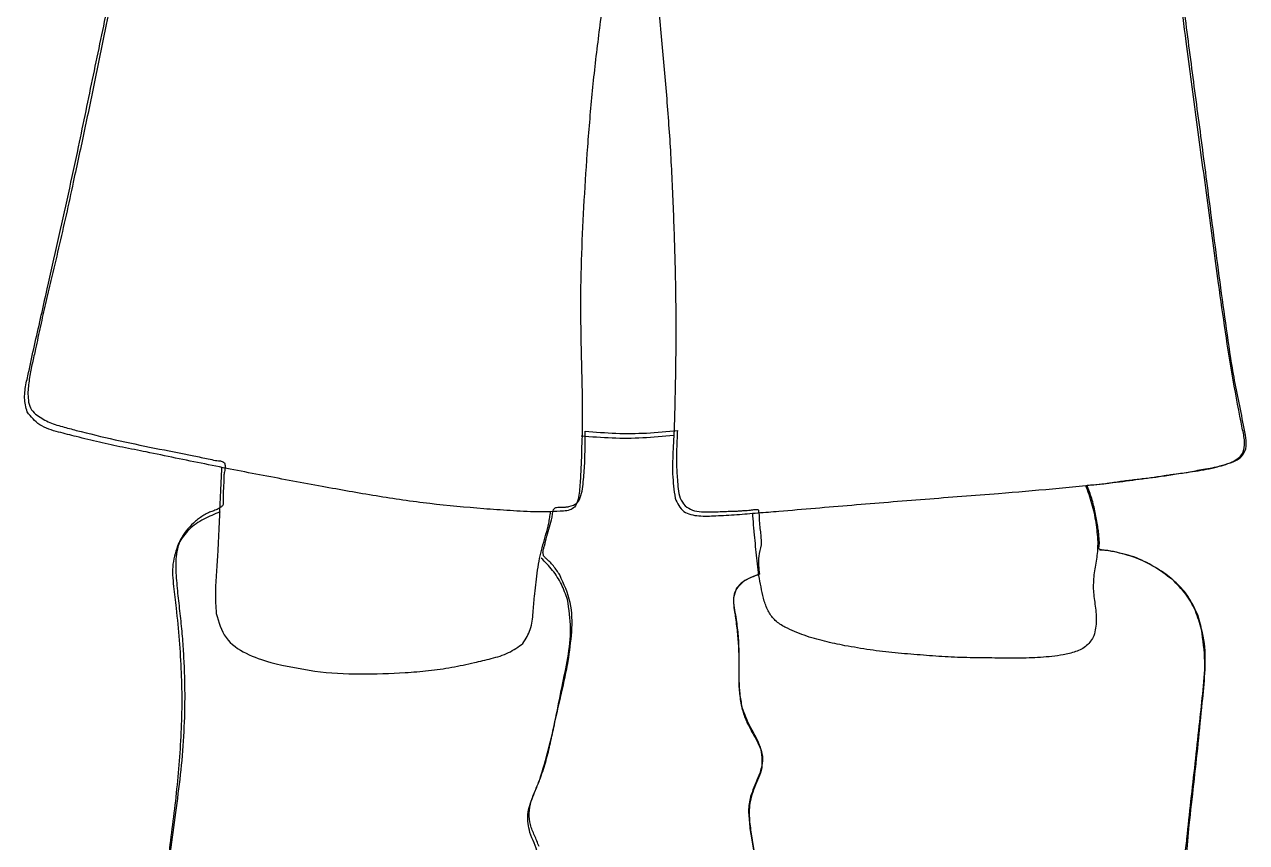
# Model space of a CAD drawing. Extents: x 39 to 141, y 18 to 294.
# Drawn here: x 49 to 130.5, y 71.7 to 126.2 of the extents above; entities that cross this region are included whole.
import ezdxf

# ---------------------------------------------------------------- set-up
doc = ezdxf.new("R2010")
doc.units = 0
doc.layers.get('0').update_dxf_attribs({"linetype": 'CONTINUOUS'})

msp = doc.modelspace()

# ---------------------------------------------------------------- linework, layer by layer
at = {"color": 5}
msp.add_lwpolyline([(98.015539, 89.599455)], close=True, dxfattribs=at)
at = {"color": 6}
for points, knots in [([(126.437257, 125.088195), (126.300485, 126.146038), (126.027296, 128.258995), (125.599485, 131.419481), (125.270079, 133.516312), (125.105789, 134.562101)], [0, 0, 0, 0, 3.199968, 6.391682, 9.567437, 9.567437, 9.567437, 9.567437]), ([(52.643211, 118.072383), (52.970757, 119.660155), (53.626005, 122.836456), (54.630614, 127.595985), (55.285862, 130.772286), (55.613408, 132.360057)], [0, 0, 0, 0, 4.863609, 9.729539, 14.593148, 14.593148, 14.593148, 14.593148]), ([(91.050938, 129.594701), (91.183826, 128.284994), (91.449079, 125.670747), (91.799415, 121.744962), (91.983182, 119.126625), (92.075144, 117.816332)], [0, 0, 0, 0, 3.949291, 7.883003, 11.82348, 11.82348, 11.82348, 11.82348]), ([(87.773478, 129.185019), (87.606561, 127.955862), (87.272594, 125.496575), (86.839613, 121.793608), (86.642935, 119.314175), (86.544431, 118.072383)], [0, 0, 0, 0, 3.721352, 7.445649, 11.182438, 11.182438, 11.182438, 11.182438]), ([(128.588089, 108.956949), (128.349108, 110.74931), (127.871145, 114.334031), (127.154201, 119.711113), (126.676238, 123.295834), (126.437257, 125.088195)], [0, 0, 0, 0, 5.424667, 10.849335, 16.274002, 16.274002, 16.274002, 16.274002]), ([(50.543588, 108.598477), (50.782149, 109.652347), (51.25827, 111.755667), (51.968615, 114.911369), (52.418201, 117.018034), (52.643211, 118.072383)], [0, 0, 0, 0, 3.241609, 6.46962, 9.703871, 9.703871, 9.703871, 9.703871]), ([(86.544431, 118.072383), (86.462419, 116.882161), (86.298742, 114.506761), (86.129366, 110.93884), (86.059012, 107.309242), (86.136062, 103.614143), (86.241176, 99.857794), (86.136037, 97.353587), (86.083538, 96.103163)], [0, 0, 0, 0, 3.579056, 7.142942, 10.714935, 14.466995, 18.230434, 21.983789, 21.983789, 21.983789, 21.983789]), ([(92.075144, 117.816332), (92.140204, 116.480596), (92.270472, 113.806074), (92.398418, 109.794273), (92.443716, 106.430648), (92.422311, 103.716271), (92.382511, 101.650818), (92.34827, 100.272678), (92.331195, 99.585464)], [0, 0, 0, 0, 4.011901, 8.03297, 12.040931, 14.102675, 16.176091, 18.23837, 18.23837, 18.23837, 18.23837]), ([(49.365751, 103.272606), (49.491562, 103.86999), (49.742758, 105.062745), (50.162636, 106.831956), (50.417241, 108.01259), (50.543588, 108.598477)], [0, 0, 0, 0, 1.831394, 3.656615, 5.454646, 5.454646, 5.454646, 5.454646]), ([(130.175609, 99.329412), (129.966771, 100.391543), (129.548663, 102.518011), (129.050202, 105.733239), (128.742196, 107.881897), (128.588089, 108.956949)], [0, 0, 0, 0, 3.24708, 6.500906, 9.759115, 9.759115, 9.759115, 9.759115]), ([(49.21212, 100.404829), (49.136167, 100.71599), (48.980401, 101.354125), (49.142403, 102.32815), (49.292306, 102.962035), (49.365751, 103.272606)], [0, 0, 0, 0, 0.951378, 1.9511, 2.911421, 2.911421, 2.911421, 2.911421]), ([(52.48958, 98.766099), (52.098645, 98.863252), (51.273322, 99.068358), (50.020285, 99.422107), (49.469855, 100.091425), (49.21212, 100.404829)], [0, 0, 0, 0, 1.2172, 2.569701, 3.760657, 3.760657, 3.760657, 3.760657]), ([(92.331195, 99.585464), (92.305596, 99.039534), (92.25389, 97.936824), (92.171152, 96.291767), (92.312857, 95.203424), (92.382405, 94.669275)], [0, 0, 0, 0, 1.640574, 3.313754, 4.926422, 4.926422, 4.926422, 4.926422]), ([(57.149717, 97.741893), (56.625352, 97.844245), (55.582406, 98.047819), (54.025604, 98.37625), (53.001497, 98.636172), (52.48958, 98.766099)], [0, 0, 0, 0, 1.602818, 3.187952, 4.772241, 4.772241, 4.772241, 4.772241]), ([(86.134749, 98.817309), (86.817003, 98.762788), (88.180057, 98.653863), (90.236186, 98.663505), (91.597921, 98.800101), (92.279985, 98.86852)], [0, 0, 0, 0, 2.052834, 4.101289, 6.15696, 6.15696, 6.15696, 6.15696]), ([(129.509875, 97.076159), (129.776163, 97.235481), (130.285776, 97.540387), (130.362739, 98.483743), (130.240677, 99.03536), (130.175609, 99.329412)], [0, 0, 0, 0, 0.876669, 1.677744, 2.592298, 2.592298, 2.592298, 2.592298]), ([(68.876877, 95.437429), (67.567059, 95.67957), (64.952642, 96.162887), (61.043633, 96.932435), (58.447209, 97.472173), (57.149717, 97.741893)], [0, 0, 0, 0, 3.996013, 7.976102, 11.951775, 11.951775, 11.951775, 11.951775]), ([(127.717514, 96.615266), (127.921905, 96.649724), (128.329291, 96.718404), (128.935695, 96.849347), (129.318713, 97.000647), (129.509875, 97.076159)], [0, 0, 0, 0, 0.622093, 1.239939, 1.855544, 1.855544, 1.855544, 1.855544]), ([(62.168327, 96.717687), (62.1374, 96.090573), (62.075741, 94.840298), (62.004861, 92.961943), (61.943202, 91.711668), (61.912275, 91.084554)], [0, 0, 0, 0, 1.883615, 3.755356, 5.638971, 5.638971, 5.638971, 5.638971]), ([(86.083538, 96.103163), (86.069908, 95.916089), (86.042898, 95.545387), (85.997981, 94.994565), (85.907747, 94.494681), (85.723619, 94.066004), (85.355749, 93.847094), (85.095799, 93.815552), (84.956912, 93.7987)], [0, 0, 0, 0, 0.562965, 1.11556, 1.654189, 2.093666, 2.457774, 2.875496, 2.875496, 2.875496, 2.875496]), ([(113.941943, 94.976537), (115.13637, 95.07944), (117.522883, 95.285045), (121.09466, 95.629703), (123.462839, 95.945524), (124.644896, 96.103163)], [0, 0, 0, 0, 3.596632, 7.186211, 10.763491, 10.763491, 10.763491, 10.763491]), ([(124.644896, 96.103163), (124.986368, 96.154508), (125.669896, 96.257286), (126.695498, 96.420675), (127.376416, 96.550321), (127.717514, 96.615266)], [0, 0, 0, 0, 1.035947, 2.073664, 3.115284, 3.115284, 3.115284, 3.115284]), ([(79.63104, 93.952331), (78.434851, 94.057841), (76.036165, 94.269417), (72.452332, 94.795321), (70.070639, 95.223044), (68.876877, 95.437429)], [0, 0, 0, 0, 3.601853, 7.222701, 10.861328, 10.861328, 10.861328, 10.861328]), ([(119.728707, 95.53985), (119.872261, 95.135334), (120.161787, 94.319487), (120.444823, 93.047901), (120.513764, 92.181466), (120.548072, 91.750288)], [0, 0, 0, 0, 1.287133, 2.595951, 3.892507, 3.892507, 3.892507, 3.892507]), ([(92.382405, 94.669275), (92.541296, 94.328196), (92.854119, 93.656683), (94.013247, 93.442941), (94.723956, 93.474758), (95.096551, 93.491438)], [0, 0, 0, 0, 1.064187, 2.09516, 3.231271, 3.231271, 3.231271, 3.231271]), ([(99.295796, 93.7987), (100.918041, 93.935175), (104.165986, 94.208417), (109.047429, 94.609124), (112.308122, 94.853892), (113.941943, 94.976537)], [0, 0, 0, 0, 4.883929, 9.778264, 14.693502, 14.693502, 14.693502, 14.693502]), ([(62.065906, 93.747489), (61.701754, 93.595847), (60.971505, 93.291754), (59.950557, 92.643233), (59.515753, 91.97741), (59.30055, 91.647867)], [0, 0, 0, 0, 1.185915, 2.378165, 3.546533, 3.546533, 3.546533, 3.546533]), ([(84.956912, 93.7987), (84.36761, 93.770443), (83.180993, 93.713545), (81.405194, 93.832111), (80.220124, 93.912413), (79.63104, 93.952331)], [0, 0, 0, 0, 1.768445, 3.560942, 5.33268, 5.33268, 5.33268, 5.33268]), ([(83.318182, 90.47003), (83.372984, 90.709367), (83.483001, 91.189845), (83.675113, 91.905969), (83.855249, 92.502426), (83.974346, 92.993774), (84.033646, 93.371344), (84.068973, 93.623537), (84.086336, 93.747489)], [0, 0, 0, 0, 0.736549, 1.478644, 2.223759, 2.605609, 2.994127, 3.36965, 3.36965, 3.36965, 3.36965]), ([(95.096551, 93.491438), (95.56207, 93.515088), (96.497668, 93.562619), (97.89594, 93.686563), (98.830434, 93.761421), (99.295796, 93.7987)], [0, 0, 0, 0, 1.398226, 2.810155, 4.21074, 4.21074, 4.21074, 4.21074]), ([(97.657067, 92.416021), (97.643163, 92.552483), (97.615386, 92.825111), (97.596326, 93.23598), (97.568549, 93.508607), (97.554646, 93.645069)], [0, 0, 0, 0, 0.411435, 0.821977, 1.233412, 1.233412, 1.233412, 1.233412]), ([(98.322801, 87.807094), (98.205717, 88.309827), (97.970577, 89.319468), (97.803627, 90.866763), (97.705867, 91.90016), (97.657067, 92.416021)], [0, 0, 0, 0, 1.547118, 3.107088, 4.662014, 4.662014, 4.662014, 4.662014]), ([(59.30055, 91.647867), (59.144551, 91.193311), (58.826627, 90.266934), (58.96129, 88.793333), (59.08538, 87.825948), (59.146919, 87.346202)], [0, 0, 0, 0, 1.425793, 2.905738, 4.361731, 4.361731, 4.361731, 4.361731]), ([(120.548072, 91.750288), (120.536195, 91.407001), (120.512175, 90.712731), (120.274121, 89.687014), (120.251952, 88.981202), (120.24081, 88.626459)], [0, 0, 0, 0, 1.028372, 2.079804, 3.142243, 3.142243, 3.142243, 3.142243]), ([(124.952158, 89.701875), (124.525095, 89.968514), (123.667136, 90.504185), (122.218067, 91.014534), (121.208844, 91.163386), (120.701703, 91.238184)], [0, 0, 0, 0, 1.507277, 3.028082, 4.56421, 4.56421, 4.56421, 4.56421]), ([(61.912275, 91.084554), (61.886113, 90.631925), (61.833365, 89.719322), (61.724285, 88.35378), (61.781496, 87.440459), (61.809855, 86.987729)], [0, 0, 0, 0, 1.360583, 2.743244, 4.102304, 4.102304, 4.102304, 4.102304]), ([(83.01092, 88.114356), (83.042022, 88.370939), (83.10468, 88.887845), (83.185994, 89.675925), (83.273623, 90.202351), (83.318182, 90.47003)], [0, 0, 0, 0, 0.775414, 1.562131, 2.376007, 2.376007, 2.376007, 2.376007]), ([(85.212963, 87.909515), (85.090984, 88.256879), (84.847951, 88.948972), (84.243413, 89.883843), (83.730226, 90.409951), (83.471813, 90.674871)], [0, 0, 0, 0, 1.1017, 2.195043, 3.304007, 3.304007, 3.304007, 3.304007]), ([(98.015539, 89.599455), (97.825316, 89.530488), (97.44577, 89.392881), (96.887527, 89.131339), (96.61516, 88.828705), (96.47923, 88.677669)], [0, 0, 0, 0, 0.608701, 1.214522, 1.818095, 1.818095, 1.818095, 1.818095]), ([(127.205411, 86.885309), (127.033475, 87.258746), (126.693551, 87.997046), (125.914593, 88.954525), (125.2749, 89.451259), (124.952158, 89.701875)], [0, 0, 0, 0, 1.229985, 2.431726, 3.65543, 3.65543, 3.65543, 3.65543]), ([(82.242766, 84.990528), (82.433312, 85.293127), (82.827877, 85.919719), (82.926394, 87.028034), (82.983241, 87.758624), (83.01092, 88.114356)], [0, 0, 0, 0, 1.058016, 2.19083, 3.265847, 3.265847, 3.265847, 3.265847]), ([(96.47923, 88.677669), (96.40324, 88.495865), (96.249287, 88.127533), (96.277569, 87.522325), (96.343821, 87.131247), (96.376809, 86.936519)], [0, 0, 0, 0, 0.584189, 1.183551, 1.777959, 1.777959, 1.777959, 1.777959]), ([(120.24081, 88.626459), (120.276227, 88.284835), (120.348539, 87.587347), (120.515214, 86.538762), (120.365532, 85.843894), (120.29202, 85.502631)], [0, 0, 0, 0, 1.032605, 2.10825, 3.146359, 3.146359, 3.146359, 3.146359]), ([(59.146919, 87.346202), (59.280418, 85.918173), (59.546675, 83.070031), (59.514206, 78.767466), (59.235489, 75.920303), (59.095709, 74.492416)], [0, 0, 0, 0, 4.300924, 8.578003, 12.881034, 12.881034, 12.881034, 12.881034]), ([(84.854491, 82.122751), (84.989113, 82.753033), (85.26033, 84.022839), (85.505986, 85.972398), (85.310291, 87.266102), (85.212963, 87.909515)], [0, 0, 0, 0, 1.935729, 3.899839, 5.84318, 5.84318, 5.84318, 5.84318]), ([(99.705479, 86.065944), (99.480156, 86.203037), (99.049724, 86.464924), (98.577566, 87.086789), (98.410311, 87.559673), (98.322801, 87.807094)], [0, 0, 0, 0, 0.785612, 1.50075, 2.285537, 2.285537, 2.285537, 2.285537]), ([(61.809855, 86.987729), (61.970876, 86.412113), (62.288168, 85.277863), (63.797221, 84.235134), (64.888701, 83.887632), (65.445786, 83.71027)], [0, 0, 0, 0, 1.741341, 3.431303, 5.193014, 5.193014, 5.193014, 5.193014]), ([(96.376809, 86.936519), (96.424555, 86.582812), (96.51933, 85.88072), (96.610814, 84.821547), (96.640523, 83.803199), (96.622746, 82.817258), (96.632106, 81.856066), (96.734682, 81.216659), (96.786491, 80.893703)], [0, 0, 0, 0, 1.070642, 2.125176, 3.187805, 4.124782, 5.084922, 6.0648, 6.0648, 6.0648, 6.0648]), ([(127.512673, 81.047334), (127.578544, 81.701802), (127.710049, 83.008389), (127.74629, 84.993182), (127.385168, 86.256473), (127.205411, 86.885309)], [0, 0, 0, 0, 1.976138, 3.945186, 5.896793, 5.896793, 5.896793, 5.896793]), ([(103.699882, 84.836897), (103.247432, 84.930259), (102.334237, 85.118695), (100.985499, 85.49731), (100.130237, 85.87725), (99.705479, 86.065944)], [0, 0, 0, 0, 1.386174, 2.797762, 4.190507, 4.190507, 4.190507, 4.190507]), ([(120.29202, 85.502631), (120.149323, 85.262229), (119.861016, 84.776517), (119.068554, 84.407024), (118.520483, 84.284347), (118.243608, 84.222373)], [0, 0, 0, 0, 0.820929, 1.658618, 2.513852, 2.513852, 2.513852, 2.513852]), ([(79.016516, 83.71027), (79.389686, 83.799699), (80.156906, 83.98356), (81.299251, 84.297221), (81.936033, 84.765137), (82.242766, 84.990528)], [0, 0, 0, 0, 1.154181, 2.372944, 3.505605, 3.505605, 3.505605, 3.505605]), ([(108.718492, 84.222373), (108.159184, 84.26321), (107.042025, 84.344778), (105.367625, 84.551976), (104.258089, 84.741532), (103.699882, 84.836897)], [0, 0, 0, 0, 1.682215, 3.36005, 5.058812, 5.058812, 5.058812, 5.058812]), ([(118.243608, 84.222373), (117.740478, 84.15661), (116.729539, 84.024473), (115.204862, 84.010301), (113.639202, 84.017044), (112.029588, 84.028579), (110.372446, 84.088499), (109.268904, 84.177822), (108.718492, 84.222373)], [0, 0, 0, 0, 1.520839, 3.055818, 4.567476, 6.219591, 7.884227, 9.540687, 9.540687, 9.540687, 9.540687]), ([(65.445786, 83.71027), (66.421096, 83.497614), (68.382533, 83.069943), (71.397713, 82.904356), (73.406115, 82.997894), (74.407589, 83.044536)], [0, 0, 0, 0, 2.990759, 6.01469, 9.022246, 9.022246, 9.022246, 9.022246]), ([(74.407589, 83.044536), (74.923924, 83.085836), (75.959622, 83.168678), (77.500727, 83.380182), (78.513228, 83.600671), (79.016516, 83.71027)], [0, 0, 0, 0, 1.55387, 3.116853, 4.661654, 4.661654, 4.661654, 4.661654]), ([(83.369392, 75.926304), (83.57525, 76.603508), (83.988476, 77.962889), (84.439775, 80.041186), (84.716754, 81.431413), (84.854491, 82.122751)], [0, 0, 0, 0, 2.122539, 4.260662, 6.375683, 6.375683, 6.375683, 6.375683]), ([(96.786491, 80.893703), (96.853965, 80.627484), (96.988682, 80.095948), (97.353281, 79.35507), (97.623785, 78.879184), (97.759487, 78.64045)], [0, 0, 0, 0, 0.821717, 1.640645, 2.465037, 2.465037, 2.465037, 2.465037]), ([(126.642098, 72.904896), (126.744385, 73.809553), (126.948912, 75.618454), (127.246622, 78.331864), (127.424015, 80.142438), (127.512673, 81.047334)], [0, 0, 0, 0, 2.73127, 5.461291, 8.188956, 8.188956, 8.188956, 8.188956]), ([(97.759487, 78.64045), (97.857824, 78.454467), (98.051521, 78.088129), (98.238206, 77.480625), (98.196444, 76.823865), (97.96653, 76.189375), (97.687021, 75.55706), (97.530576, 75.120656), (97.452225, 74.902098)], [0, 0, 0, 0, 0.631104, 1.243108, 1.879219, 2.564222, 3.258116, 3.954277, 3.954277, 3.954277, 3.954277]), ([(82.703658, 72.392793), (82.625016, 72.799368), (82.467376, 73.614345), (82.911117, 74.793557), (83.216304, 75.547908), (83.369392, 75.926304)], [0, 0, 0, 0, 1.218231, 2.441943, 3.673601, 3.673601, 3.673601, 3.673601]), ([(59.095709, 74.492416), (59.007455, 73.79253), (58.831006, 72.393221), (58.56198, 70.296706), (58.439778, 68.893928), (58.378764, 68.193548)], [0, 0, 0, 0, 2.116347, 4.231296, 6.340163, 6.340163, 6.340163, 6.340163]), ([(97.452225, 74.902098), (97.407878, 74.745067), (97.319251, 74.431248), (97.267997, 73.946797), (97.288493, 73.626211), (97.298594, 73.468209)], [0, 0, 0, 0, 0.488994, 0.977236, 1.451713, 1.451713, 1.451713, 1.451713]), ([(97.298594, 73.468209), (97.328486, 73.113334), (97.388208, 72.404303), (97.588822, 71.352324), (97.7024, 70.647453), (97.759487, 70.293171)], [0, 0, 0, 0, 1.067627, 2.13309, 3.209776, 3.209776, 3.209776, 3.209776]), ([(124.081583, 60.460793), (124.300475, 61.128219), (124.738739, 62.464532), (125.656619, 64.371571), (126.143644, 66.46163), (126.257018, 68.604243), (126.451065, 70.754298), (126.578411, 72.187922), (126.642098, 72.904896)], [0, 0, 0, 0, 2.105543, 4.215694, 6.328605, 8.487952, 10.646319, 12.805666, 12.805666, 12.805666, 12.805666]), ([(83.420602, 70.293171), (83.363792, 70.536821), (83.252211, 71.015367), (82.993912, 71.711265), (82.801586, 72.162855), (82.703658, 72.392793)], [0, 0, 0, 0, 0.749831, 1.472724, 2.222641, 2.222641, 2.222641, 2.222641])]:
    msp.add_open_spline(points, degree=3, knots=knots, dxfattribs=at)
at = {"color": 5}
for points, knots in [([(56.023091, 133.742736), (55.85239, 132.906301), (55.510988, 131.233431), (54.998885, 128.724126), (54.657482, 127.051256), (54.486781, 126.214821)], [0, 0, 0, 0, 2.561027, 5.122054, 7.683082, 7.683082, 7.683082, 7.683082]), ([(128.127197, 113.361035), (127.919172, 114.965788), (127.50306, 118.175785), (126.856552, 122.987591), (126.44044, 126.197588), (126.232415, 127.802341)], [0, 0, 0, 0, 4.854534, 9.710553, 14.565087, 14.565087, 14.565087, 14.565087]), ([(54.486781, 126.214821), (54.247401, 125.049583), (53.767738, 122.714715), (53.044009, 119.213138), (52.537677, 116.881489), (52.284738, 115.716709)], [0, 0, 0, 0, 3.568724, 7.150899, 10.726656, 10.726656, 10.726656, 10.726656]), ([(52.284738, 115.716709), (52.127842, 114.982932), (51.81448, 113.517391), (51.313949, 111.333538), (50.970574, 109.883587), (50.79964, 109.16179)], [0, 0, 0, 0, 2.251063, 4.495951, 6.721236, 6.721236, 6.721236, 6.721236]), ([(129.407454, 103.98955), (129.257143, 105.030583), (128.956671, 107.111615), (128.537347, 110.236517), (128.263892, 112.319695), (128.127197, 113.361035)], [0, 0, 0, 0, 3.155467, 6.307799, 9.458624, 9.458624, 9.458624, 9.458624]), ([(50.79964, 109.16179), (50.680577, 108.654166), (50.443491, 107.643348), (50.09155, 106.126366), (49.880946, 105.112181), (49.775434, 104.604073)], [0, 0, 0, 0, 1.564217, 3.114782, 4.671571, 4.671571, 4.671571, 4.671571]), ([(49.775434, 104.604073), (49.704041, 104.291976), (49.559951, 103.662081), (49.353963, 102.710628), (49.293531, 102.060966), (49.263331, 101.736297)], [0, 0, 0, 0, 0.960738, 1.939019, 2.916329, 2.916329, 2.916329, 2.916329]), ([(130.38045, 98.86852), (130.272141, 99.444296), (130.056764, 100.589255), (129.69429, 102.288982), (129.502703, 103.424845), (129.407454, 103.98955)], [0, 0, 0, 0, 1.757602, 3.495072, 5.212915, 5.212915, 5.212915, 5.212915]), ([(49.263331, 101.736297), (49.266914, 101.551527), (49.273911, 101.190746), (49.396092, 100.643192), (49.648354, 100.382516), (49.775434, 100.251198)], [0, 0, 0, 0, 0.556555, 1.086733, 1.624952, 1.624952, 1.624952, 1.624952]), ([(49.775434, 100.251198), (50.044659, 100.07133), (50.594884, 99.703728), (51.546177, 99.433474), (52.179587, 99.260457), (52.48958, 99.175781)], [0, 0, 0, 0, 0.965426, 1.973078, 2.938906, 2.938906, 2.938906, 2.938906]), ([(52.48958, 99.175781), (53.351279, 98.963382), (55.08061, 98.53712), (57.698729, 98.000187), (59.450157, 97.657144), (60.324756, 97.485841)], [0, 0, 0, 0, 2.662218, 5.342762, 8.016484, 8.016484, 8.016484, 8.016484]), ([(86.237169, 95.437429), (86.278511, 95.846761), (86.361056, 96.664064), (86.389689, 97.895416), (86.39043, 98.714923), (86.3908, 99.124571)], [0, 0, 0, 0, 1.233793, 2.463485, 3.692546, 3.692546, 3.692546, 3.692546]), ([(86.3908, 99.124571), (87.073055, 99.07005), (88.436108, 98.961124), (90.492238, 98.970767), (91.853972, 99.107363), (92.536036, 99.175781)], [0, 0, 0, 0, 2.052834, 4.101289, 6.15696, 6.15696, 6.15696, 6.15696]), ([(92.536036, 99.175781), (92.519346, 98.812994), (92.485805, 98.083929), (92.463092, 96.989888), (92.511795, 96.261073), (92.536036, 95.898322)], [0, 0, 0, 0, 1.089644, 2.189776, 3.279955, 3.279955, 3.279955, 3.279955]), ([(129.561085, 97.076159), (129.798634, 97.198023), (130.234736, 97.421748), (130.493712, 98.15741), (130.420054, 98.61987), (130.38045, 98.86852)], [0, 0, 0, 0, 0.772404, 1.418014, 2.168823, 2.168823, 2.168823, 2.168823]), ([(60.324756, 97.485841), (60.482758, 97.451448), (60.802388, 97.381872), (61.281012, 97.282549), (61.600642, 97.212973), (61.758644, 97.17858)], [0, 0, 0, 0, 0.485105, 0.981339, 1.466444, 1.466444, 1.466444, 1.466444]), ([(61.758644, 97.17858), (61.822907, 97.173197), (61.975419, 97.160423), (62.193016, 97.135405), (62.321335, 97.056729), (62.373168, 97.024949)], [0, 0, 0, 0, 0.194213, 0.460917, 0.64166, 0.64166, 0.64166, 0.64166]), ([(62.373168, 97.024949), (62.388382, 96.945942), (62.426826, 96.746295), (62.358403, 96.455692), (62.306458, 96.080589), (62.316716, 95.658389), (62.280949, 95.165534), (62.265584, 94.749689), (62.277594, 94.433645), (62.278109, 94.195348), (62.168981, 94.100045), (62.117117, 94.054751)], [0, 0, 0, 0, 0.239267, 0.604623, 0.878231, 1.377234, 1.865304, 2.364307, 2.614733, 2.832818, 3.030336, 3.030336, 3.030336, 3.030336]), ([(125.208209, 96.205584), (125.6981, 96.272055), (126.684503, 96.405896), (128.154363, 96.626437), (129.096859, 96.927748), (129.561085, 97.076159)], [0, 0, 0, 0, 1.483869, 2.987792, 4.447552, 4.447552, 4.447552, 4.447552]), ([(122.494063, 95.847112), (122.796972, 95.881216), (123.399505, 95.949053), (124.305142, 96.063109), (124.905602, 96.157842), (125.208209, 96.205584)], [0, 0, 0, 0, 0.914478, 1.819036, 2.738035, 2.738035, 2.738035, 2.738035]), ([(85.315384, 94.105961), (85.513313, 94.167539), (85.894495, 94.286129), (86.143919, 94.862876), (86.205024, 95.23937), (86.237169, 95.437429)], [0, 0, 0, 0, 0.592177, 1.140445, 1.749015, 1.749015, 1.749015, 1.749015]), ([(92.536036, 95.898322), (92.551749, 95.695642), (92.583766, 95.28265), (92.668029, 94.653396), (92.923643, 94.319698), (93.048139, 94.157172)], [0, 0, 0, 0, 0.613035, 1.249155, 1.853145, 1.853145, 1.853145, 1.853145]), ([(119.831128, 95.53985), (120.126331, 95.55306), (120.722823, 95.579751), (121.606096, 95.725447), (122.199315, 95.806727), (122.494063, 95.847112)], [0, 0, 0, 0, 0.885682, 1.789623, 2.682296, 2.682296, 2.682296, 2.682296]), ([(120.548072, 92.774494), (120.49286, 93.086046), (120.381732, 93.713119), (120.161529, 94.643332), (119.940873, 95.242066), (119.831128, 95.53985)], [0, 0, 0, 0, 0.94934, 1.910767, 2.862082, 2.862082, 2.862082, 2.862082]), ([(61.297752, 93.696279), (61.195099, 93.641517), (60.989213, 93.531682), (60.699144, 93.341715), (60.516762, 93.201727), (60.427177, 93.132966)], [0, 0, 0, 0, 0.348917, 0.699807, 1.038554, 1.038554, 1.038554, 1.038554]), ([(62.117117, 94.054751), (62.036264, 94.005816), (61.865584, 93.902513), (61.582452, 93.80326), (61.391124, 93.731365), (61.297752, 93.696279)], [0, 0, 0, 0, 0.282783, 0.596951, 0.896416, 0.896416, 0.896416, 0.896416]), ([(84.188757, 93.389017), (84.199422, 93.444397), (84.221379, 93.558408), (84.219704, 93.735541), (84.278049, 93.893885), (84.368126, 94.013881), (84.504407, 94.060545), (84.664991, 94.052363), (84.86023, 94.055745), (85.083351, 94.066061), (85.235295, 94.09219), (85.315384, 94.105961)], [0, 0, 0, 0, 0.169007, 0.347939, 0.525539, 0.668106, 0.779768, 0.941086, 1.147833, 1.366355, 1.609914, 1.609914, 1.609914, 1.609914]), ([(93.048139, 94.157172), (93.207352, 94.04657), (93.535215, 93.818809), (94.140317, 93.753654), (94.713381, 93.743115), (95.267684, 93.758134), (95.796126, 93.789242), (96.248503, 93.795589), (96.616365, 93.807396), (96.905289, 93.84273), (97.16866, 93.842579), (97.435162, 93.876921), (97.673212, 93.920615), (97.843484, 93.906779), (97.913118, 93.90112)], [0, 0, 0, 0, 0.572863, 1.179684, 1.77733, 2.302878, 2.840204, 3.365751, 3.660036, 3.943714, 4.237999, 4.448086, 4.74992, 4.95877, 4.95877, 4.95877, 4.95877]), ([(97.913118, 93.90112), (97.937212, 93.813097), (97.998912, 93.58769), (97.977755, 93.239843), (98.003982, 92.987918), (98.015539, 92.876914)], [0, 0, 0, 0, 0.272383, 0.69751, 1.032379, 1.032379, 1.032379, 1.032379]), ([(60.427177, 93.132966), (60.085515, 92.795106), (59.42258, 92.139547), (59.060088, 90.736257), (59.117329, 89.81805), (59.146919, 89.343403)], [0, 0, 0, 0, 1.417499, 2.750415, 4.176749, 4.176749, 4.176749, 4.176749]), ([(83.625444, 90.828502), (83.604617, 90.90095), (83.56204, 91.049062), (83.616269, 91.27559), (83.714667, 91.6292), (83.841359, 92.127862), (84.023406, 92.755868), (84.134032, 93.17947), (84.188757, 93.389017)], [0, 0, 0, 0, 0.222438, 0.454748, 0.680651, 1.33026, 1.99384, 2.643449, 2.643449, 2.643449, 2.643449]), ([(98.015539, 92.876914), (98.032375, 92.727768), (98.065583, 92.433597), (98.108537, 91.990049), (98.114795, 91.694757), (98.117959, 91.545446)], [0, 0, 0, 0, 0.450324, 0.888206, 1.336079, 1.336079, 1.336079, 1.336079]), ([(121.213806, 91.186974), (121.152864, 91.186808), (121.011614, 91.186421), (120.838789, 91.203408), (120.629256, 91.205098), (120.625651, 91.381879), (120.636169, 91.510069), (120.662661, 91.733104), (120.634376, 92.023996), (120.601038, 92.399777), (120.565572, 92.650688), (120.548072, 92.774494)], [0, 0, 0, 0, 0.180194, 0.417651, 0.568075, 0.687852, 0.862717, 0.98086, 1.352918, 1.737921, 2.112926, 2.112926, 2.112926, 2.112926]), ([(98.117959, 91.545446), (98.052545, 91.299467), (97.933001, 90.849939), (97.920396, 90.18741), (97.984749, 89.789723), (98.015539, 89.599455)], [0, 0, 0, 0, 0.76118, 1.39106, 1.968859, 1.968859, 1.968859, 1.968859]), ([(84.70086, 89.548245), (84.632719, 89.650579), (84.496936, 89.8545), (84.280397, 90.149359), (84.083811, 90.378994), (83.898436, 90.543758), (83.751671, 90.670674), (83.666994, 90.776549), (83.625444, 90.828502)], [0, 0, 0, 0, 0.368766, 0.73483, 1.097577, 1.272112, 1.478807, 1.677949, 1.677949, 1.677949, 1.677949]), ([(125.515471, 89.240983), (125.094059, 89.559342), (124.244319, 90.201286), (122.770455, 90.844356), (121.730378, 91.073277), (121.213806, 91.186974)], [0, 0, 0, 0, 1.580551, 3.18704, 4.772255, 4.772255, 4.772255, 4.772255]), ([(98.015539, 89.599455), (97.821386, 89.526538), (97.431976, 89.38029), (96.86915, 89.100424), (96.60702, 88.781794), (96.47923, 88.626459)], [0, 0, 0, 0, 0.624111, 1.251774, 1.848842, 1.848842, 1.848842, 1.848842]), ([(59.146919, 89.343403), (59.187735, 88.894925), (59.269781, 87.99343), (59.432123, 86.647633), (59.563591, 85.308372), (59.646798, 83.984213), (59.698872, 82.669456), (59.722926, 80.940732), (59.653196, 78.795744), (59.435083, 76.250289), (59.208657, 74.564961), (59.095709, 73.724261)], [0, 0, 0, 0, 1.350915, 2.715502, 4.066418, 5.387369, 6.695183, 8.013485, 10.573343, 13.129742, 15.67425, 15.67425, 15.67425, 15.67425]), ([(85.264173, 83.812691), (85.356961, 84.456399), (85.542557, 85.743965), (85.527673, 87.745093), (84.976911, 88.946219), (84.70086, 89.548245)], [0, 0, 0, 0, 1.95571, 3.911873, 5.87759, 5.87759, 5.87759, 5.87759]), ([(127.461463, 85.912313), (127.339136, 86.33057), (127.095524, 87.163522), (126.451224, 88.320429), (125.828934, 88.932612), (125.515471, 89.240983)], [0, 0, 0, 0, 1.305726, 2.600329, 3.91436, 3.91436, 3.91436, 3.91436]), ([(96.47923, 88.626459), (96.395894, 88.427606), (96.227182, 88.025034), (96.310318, 87.367219), (96.388835, 86.943258), (96.428019, 86.731678)], [0, 0, 0, 0, 0.635797, 1.287156, 1.936059, 1.936059, 1.936059, 1.936059]), ([(96.428019, 86.731678), (96.4831, 86.361248), (96.592309, 85.626786), (96.631743, 84.512809), (96.632505, 83.479445), (96.634612, 82.515118), (96.672214, 81.62175), (96.782565, 81.033825), (96.837702, 80.740072)], [0, 0, 0, 0, 1.122643, 2.225891, 3.339267, 4.223152, 5.119957, 6.015487, 6.015487, 6.015487, 6.015487]), ([(127.307832, 79.511025), (127.387324, 80.21502), (127.548101, 81.638895), (127.756602, 83.783164), (127.559071, 85.208162), (127.461463, 85.912313)], [0, 0, 0, 0, 2.127625, 4.30326, 6.42851, 6.42851, 6.42851, 6.42851]), ([(84.342388, 79.562236), (84.4476, 80.035989), (84.657221, 80.979883), (84.989437, 82.391363), (85.17251, 83.338477), (85.264173, 83.812691)], [0, 0, 0, 0, 1.455909, 2.900716, 4.349535, 4.349535, 4.349535, 4.349535]), ([(96.837702, 80.740072), (97.005534, 80.28514), (97.343157, 79.369969), (98.185199, 78.142226), (98.174399, 77.166771), (98.16917, 76.694459)], [0, 0, 0, 0, 1.457233, 2.931459, 4.315349, 4.315349, 4.315349, 4.315349]), ([(83.420602, 76.028725), (83.547622, 76.41213), (83.803166, 77.183483), (84.083851, 78.369829), (84.256393, 79.165613), (84.342388, 79.562236)], [0, 0, 0, 0, 1.211122, 2.436595, 3.654275, 3.654275, 3.654275, 3.654275]), ([(126.488467, 71.983111), (126.576994, 72.819683), (126.754092, 74.493237), (127.042207, 77.000899), (127.219305, 78.674453), (127.307832, 79.511025)], [0, 0, 0, 0, 2.523717, 5.048674, 7.572391, 7.572391, 7.572391, 7.572391]), ([(98.16917, 76.694459), (98.101695, 76.474722), (97.965789, 76.03213), (97.655606, 75.410796), (97.5197, 74.968204), (97.452225, 74.748467)], [0, 0, 0, 0, 0.688554, 1.386882, 2.075436, 2.075436, 2.075436, 2.075436]), ([(82.652448, 73.673051), (82.692799, 73.944061), (82.774232, 74.490994), (83.096629, 75.260301), (83.312525, 75.77238), (83.420602, 76.028725)], [0, 0, 0, 0, 0.818735, 1.652309, 2.487875, 2.487875, 2.487875, 2.487875]), ([(97.452225, 74.748467), (97.411094, 74.562176), (97.330321, 74.196343), (97.30897, 73.643884), (97.336384, 73.28529), (97.349805, 73.109737)], [0, 0, 0, 0, 0.571376, 1.122053, 1.650202, 1.650202, 1.650202, 1.650202]), ([(59.095709, 73.724261), (58.978585, 72.844627), (58.743206, 71.07685), (58.381677, 68.418169), (58.448078, 66.628024), (58.481185, 65.735454)], [0, 0, 0, 0, 2.663641, 5.353047, 8.02746, 8.02746, 8.02746, 8.02746]), ([(83.318182, 71.471008), (83.220861, 71.710787), (83.025942, 72.191029), (82.701439, 72.90211), (82.668625, 73.418486), (82.652448, 73.673051)], [0, 0, 0, 0, 0.778077, 1.558371, 2.317066, 2.317066, 2.317066, 2.317066]), ([(97.349805, 73.109737), (97.393802, 72.750005), (97.482533, 72.024524), (97.691655, 70.938084), (97.804809, 70.203139), (97.861908, 69.832278)], [0, 0, 0, 0, 1.086914, 2.192005, 3.317667, 3.317667, 3.317667, 3.317667]), ([(126.129995, 68.347179), (126.164139, 68.752487), (126.232138, 69.559679), (126.345623, 70.772402), (126.440674, 71.57803), (126.488467, 71.983111)], [0, 0, 0, 0, 1.220238, 2.430173, 3.653802, 3.653802, 3.653802, 3.653802])]:
    msp.add_open_spline(points, degree=3, knots=knots, dxfattribs=at)

doc.saveas('drawing.dxf')
